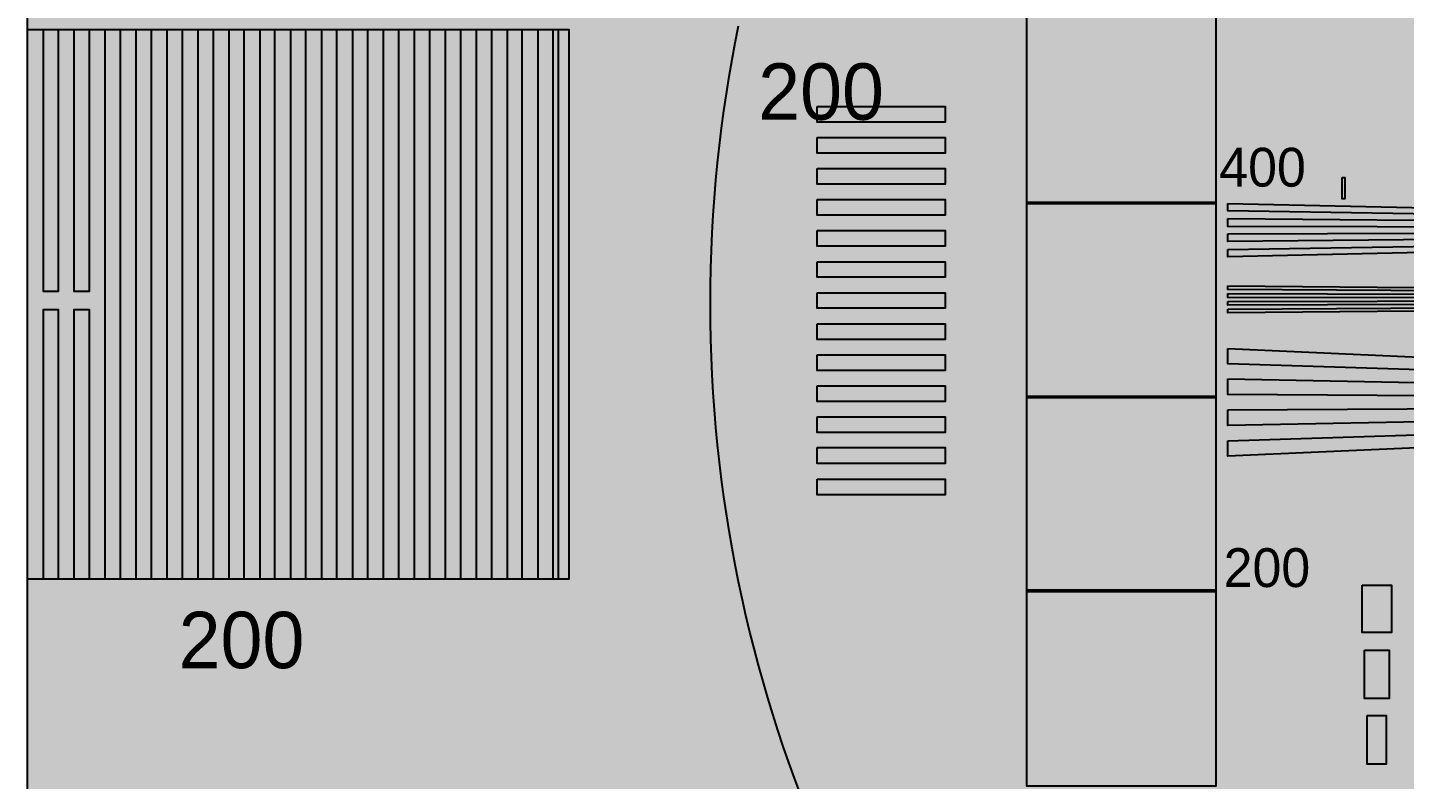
# Model space of a CAD drawing. Header units: millimetres. Extents: x 0 to 954, y -2 to 734.
# Drawn here: x 0 to 318.2, y 249.5 to 423.2 of the extents above; entities that cross this region are included whole.
import ezdxf
from ezdxf.enums import TextEntityAlignment as Align

# ---------------------------------------------------------------- set-up
doc = ezdxf.new("R2010")
doc.units = ezdxf.units.MM
for name, color, linetype in [('GRAY', 7, 'Continuous'), ('LABELS', 7, 'Continuous'), ('PATTERN', 7, 'Continuous')]:
    doc.layers.add(name, color=color, linetype=linetype)

msp = doc.modelspace()

# ---------------------------------------------------------------- hatches: boundary and pattern name
at = {"layer": 'GRAY', "true_color": 0x838281}
h = msp.add_hatch(color=7, dxfattribs=at)
h.dxf.hatch_style = 1
h.paths.add_polyline_path([(0, 720), (953.85, 720), (953.85, 0), (0, 0), (0, 720)])
h = msp.add_hatch(color=7, dxfattribs=at)
h.dxf.hatch_style = 1
h.paths.add_polyline_path([(477.06, 678.72), (481.18, 678.69), (485.28, 678.61), (489.38, 678.48), (493.45, 678.3), (497.52, 678.07), (501.57, 677.78), (505.61, 677.45), (509.63, 677.06), (513.64, 676.63), (517.64, 676.14), (521.62, 675.61), (525.58, 675.02), (529.53, 674.39), (533.46, 673.71), (537.38, 672.98), (541.28, 672.21), (545.16, 671.38), (549.03, 670.51), (552.88, 669.59), (556.71, 668.63), (560.52, 667.62), (564.31, 666.56), (568.09, 665.46), (571.84, 664.31), (575.58, 663.12), (579.3, 661.89), (582.99, 660.61), (586.67, 659.28), (590.32, 657.91), (593.96, 656.5), (597.57, 655.05), (601.16, 653.55), (604.73, 652.01), (608.27, 650.43), (611.8, 648.8), (615.3, 647.14), (618.78, 645.43), (622.23, 643.68), (625.66, 641.9), (629.07, 640.07), (632.45, 638.2), (635.8, 636.29), (639.13, 634.35), (642.44, 632.36), (645.72, 630.34), (648.97, 628.28), (652.2, 626.18), (655.4, 624.04), (658.57, 621.87), (661.72, 619.65), (664.83, 617.41), (667.92, 615.12), (670.99, 612.8), (674.02, 610.45), (677.02, 608.05), (680, 605.63), (682.94, 603.17), (685.85, 600.67), (688.74, 598.14), (691.59, 595.58), (694.42, 592.98), (697.21, 590.35), (699.97, 587.68), (702.69, 584.99), (705.39, 582.26), (708.05, 579.5), (710.68, 576.71), (713.28, 573.89), (715.85, 571.03), (718.38, 568.15), (720.87, 565.23), (723.33, 562.29), (725.76, 559.32), (728.15, 556.31), (730.51, 553.28), (732.83, 550.22), (735.11, 547.13), (737.36, 544.01), (739.57, 540.86), (741.75, 537.69), (743.88, 534.49), (745.98, 531.27), (748.05, 528.01), (750.07, 524.73), (752.06, 521.43), (754, 518.1), (755.91, 514.74), (757.78, 511.36), (759.6, 507.95), (761.39, 504.52), (763.14, 501.07), (764.84, 497.59), (766.51, 494.09), (768.13, 490.57), (769.71, 487.02), (771.25, 483.45), (772.75, 479.86), (774.21, 476.25), (775.62, 472.62), (776.99, 468.96), (778.31, 465.29), (779.59, 461.59), (780.83, 457.87), (782.02, 454.14), (783.17, 450.38), (784.27, 446.61), (785.33, 442.81), (786.34, 439), (787.3, 435.17), (788.22, 431.32), (789.09, 427.46), (789.91, 423.57), (790.69, 419.67), (791.42, 415.76), (792.1, 411.83), (792.73, 407.88), (793.31, 403.91), (793.85, 399.93), (794.33, 395.94), (794.77, 391.93), (795.15, 387.9), (795.49, 383.86), (795.77, 379.81), (796.01, 375.75), (796.19, 371.67), (796.32, 367.58), (796.4, 363.47), (796.42, 359.36), (796.4, 355.24), (796.32, 351.14), (796.19, 347.05), (796.01, 342.98), (795.77, 338.91), (795.49, 334.86), (795.15, 330.83), (794.77, 326.8), (794.33, 322.8), (793.85, 318.8), (793.31, 314.83), (792.73, 310.86), (792.1, 306.92), (791.42, 302.98), (790.69, 299.07), (789.91, 295.17), (789.09, 291.29), (788.22, 287.43), (787.3, 283.58), (786.34, 279.75), (785.33, 275.94), (784.27, 272.15), (783.17, 268.37), (782.02, 264.62), (780.83, 260.89), (779.59, 257.17), (778.31, 253.48), (776.99, 249.8), (775.62, 246.15), (774.21, 242.52), (772.75, 238.9), (771.25, 235.32), (769.71, 231.75), (768.13, 228.2), (766.51, 224.68), (764.84, 221.18), (763.14, 217.7), (761.39, 214.25), (759.6, 210.82), (757.78, 207.42), (755.91, 204.04), (754, 200.68), (752.06, 197.35), (750.07, 194.05), (748.05, 190.77), (745.98, 187.52), (743.88, 184.29), (741.75, 181.09), (739.57, 177.92), (737.36, 174.78), (735.11, 171.66), (732.83, 168.57), (730.51, 165.51), (728.15, 162.48), (725.76, 159.48), (723.33, 156.5), (720.87, 153.56), (718.38, 150.64), (715.85, 147.76), (713.28, 144.91), (710.68, 142.09), (708.05, 139.29), (705.39, 136.53), (702.69, 133.81), (699.97, 131.11), (697.21, 128.45), (694.42, 125.82), (691.59, 123.22), (688.74, 120.66), (685.85, 118.13), (682.94, 115.63), (680, 113.17), (677.02, 110.75), (674.02, 108.36), (670.99, 106), (667.92, 103.68), (664.83, 101.39), (661.72, 99.15), (658.57, 96.94), (655.4, 94.76), (652.2, 92.62), (648.97, 90.52), (645.72, 88.46), (642.44, 86.44), (639.13, 84.46), (635.8, 82.51), (632.45, 80.6), (629.07, 78.74), (625.66, 76.91), (622.23, 75.12), (618.78, 73.37), (615.3, 71.67), (611.8, 70), (608.27, 68.38), (604.73, 66.8), (601.16, 65.26), (597.57, 63.76), (593.96, 62.31), (590.32, 60.89), (586.67, 59.53), (582.99, 58.2), (579.3, 56.92), (575.58, 55.68), (571.84, 54.49), (568.09, 53.35), (564.31, 52.24), (560.52, 51.19), (556.71, 50.18), (552.88, 49.21), (549.03, 48.3), (545.16, 47.42), (541.28, 46.6), (537.38, 45.82), (533.46, 45.1), (529.53, 44.42), (525.58, 43.78), (521.62, 43.2), (517.64, 42.67), (513.64, 42.18), (509.63, 41.75), (505.61, 41.36), (501.57, 41.03), (497.52, 40.74), (493.45, 40.51), (489.38, 40.33), (485.28, 40.2), (481.18, 40.12), (477.06, 40.09), (472.95, 40.12), (468.84, 40.2), (464.75, 40.33), (460.67, 40.51), (456.61, 40.74), (452.56, 41.03), (448.52, 41.36), (444.5, 41.75), (440.49, 42.18), (436.49, 42.67), (432.51, 43.2), (428.55, 43.78), (424.6, 44.42), (420.67, 45.1), (416.75, 45.82), (412.85, 46.6), (408.97, 47.42), (405.1, 48.3), (401.26, 49.21), (397.43, 50.18), (393.61, 51.19), (389.82, 52.24), (386.05, 53.35), (382.29, 54.49), (378.56, 55.68), (374.84, 56.92), (371.15, 58.2), (367.47, 59.53), (363.82, 60.89), (360.18, 62.31), (356.57, 63.76), (352.98, 65.26), (349.42, 66.8), (345.87, 68.38), (342.35, 70), (338.85, 71.67), (335.37, 73.37), (331.92, 75.12), (328.49, 76.91), (325.08, 78.74), (321.7, 80.6), (318.35, 82.51), (315.02, 84.46), (311.71, 86.44), (308.44, 88.46), (305.18, 90.52), (301.96, 92.62), (298.76, 94.76), (295.59, 96.94), (292.44, 99.15), (289.33, 101.39), (286.24, 103.68), (283.18, 106), (280.15, 108.36), (277.14, 110.75), (274.17, 113.17), (271.23, 115.63), (268.31, 118.13), (265.43, 120.66), (262.58, 123.22), (259.76, 125.82), (256.97, 128.45), (254.21, 131.11), (251.48, 133.81), (248.78, 136.53), (246.12, 139.29), (243.49, 142.09), (240.9, 144.91), (238.33, 147.76), (235.81, 150.64), (233.31, 153.56), (230.85, 156.5), (228.42, 159.48), (226.03, 162.48), (223.68, 165.51), (221.36, 168.57), (219.07, 171.66), (216.83, 174.78), (214.62, 177.92), (212.44, 181.09), (210.31, 184.29), (208.21, 187.52), (206.15, 190.77), (204.13, 194.05), (202.14, 197.35), (200.2, 200.68), (198.29, 204.04), (196.42, 207.42), (194.6, 210.82), (192.81, 214.25), (191.06, 217.7), (189.36, 221.18), (187.69, 224.68), (186.07, 228.2), (184.49, 231.75), (182.95, 235.32), (181.45, 238.9), (180, 242.52), (178.59, 246.15), (177.22, 249.8), (175.9, 253.48), (174.62, 257.17), (173.38, 260.89), (172.19, 264.62), (171.04, 268.37), (169.94, 272.15), (168.89, 275.94), (167.88, 279.75), (166.91, 283.58), (166, 287.43), (165.13, 291.29), (164.3, 295.17), (163.53, 299.07), (162.8, 302.98), (162.12, 306.92), (161.49, 310.86), (160.9, 314.83), (160.37, 318.8), (159.89, 322.8), (159.45, 326.8), (159.07, 330.83), (158.73, 334.86), (158.45, 338.91), (158.21, 342.98), (158.03, 347.05), (157.9, 351.14), (157.82, 355.24), (157.8, 359.36), (157.82, 363.47), (157.9, 367.58), (158.03, 371.67), (158.21, 375.75), (158.45, 379.81), (158.73, 383.86), (159.07, 387.9), (159.45, 391.93), (159.89, 395.94), (160.37, 399.93), (160.9, 403.91), (161.49, 407.88), (162.12, 411.83), (162.8, 415.76), (163.53, 419.67), (164.3, 423.57), (165.13, 427.46), (166, 431.32), (166.91, 435.17), (167.88, 439), (168.89, 442.81), (169.94, 446.61), (171.04, 450.38), (172.19, 454.14), (173.38, 457.87), (174.62, 461.59), (175.9, 465.29), (177.22, 468.96), (178.59, 472.62), (180, 476.25), (181.45, 479.86), (182.95, 483.45), (184.49, 487.02), (186.07, 490.57), (187.69, 494.09), (189.36, 497.59), (191.06, 501.07), (192.81, 504.52), (194.6, 507.95), (196.42, 511.36), (198.29, 514.74), (200.2, 518.1), (202.14, 521.43), (204.13, 524.73), (206.15, 528.01), (208.21, 531.27), (210.31, 534.49), (212.44, 537.69), (214.62, 540.86), (216.83, 544.01), (219.07, 547.13), (221.36, 550.22), (223.68, 553.28), (226.03, 556.31), (228.42, 559.32), (230.85, 562.29), (233.31, 565.23), (235.81, 568.15), (238.33, 571.03), (240.9, 573.89), (243.49, 576.71), (246.12, 579.5), (248.78, 582.26), (251.48, 584.99), (254.21, 587.68), (256.97, 590.35), (259.76, 592.98), (262.58, 595.58), (265.43, 598.14), (268.31, 600.67), (271.23, 603.17), (274.17, 605.63), (277.14, 608.05), (280.15, 610.45), (283.18, 612.8), (286.24, 615.12), (289.33, 617.41), (292.44, 619.65), (295.59, 621.87), (298.76, 624.04), (301.96, 626.18), (305.18, 628.28), (308.44, 630.34), (311.71, 632.36), (315.02, 634.35), (318.35, 636.29), (321.7, 638.2), (325.08, 640.07), (328.49, 641.9), (331.92, 643.68), (335.37, 645.43), (338.85, 647.14), (342.35, 648.8), (345.87, 650.43), (349.42, 652.01), (352.98, 653.55), (356.57, 655.05), (360.18, 656.5), (363.82, 657.91), (367.47, 659.28), (371.15, 660.61), (374.84, 661.89), (378.56, 663.12), (382.29, 664.31), (386.05, 665.46), (389.82, 666.56), (393.61, 667.62), (397.43, 668.63), (401.26, 669.59), (405.1, 670.51), (408.97, 671.38), (412.85, 672.21), (416.75, 672.98), (420.67, 673.71), (424.6, 674.39), (428.55, 675.02), (432.51, 675.61), (436.49, 676.14), (440.49, 676.63), (444.5, 677.06), (448.52, 677.45), (452.56, 677.78), (456.61, 678.07), (460.67, 678.3), (464.75, 678.48), (468.84, 678.61), (472.95, 678.69), (477.06, 678.72)])
h = msp.add_hatch(color=7, dxfattribs=at)
h.dxf.hatch_style = 1
h.paths.add_polyline_path([(230.83, 427.52), (230.83, 382.57), (274.68, 382.57), (274.68, 427.52), (230.83, 427.52)])
at = {"layer": 'GRAY', "true_color": 0x72706f}
h = msp.add_hatch(color=7, dxfattribs=at)
h.dxf.hatch_style = 1
h.paths.add_polyline_path([(230.83, 382.75), (230.83, 337.71), (274.68, 337.71), (274.68, 382.75), (230.83, 382.75)])
at = {"layer": 'GRAY', "true_color": 0x605d5c}
h = msp.add_hatch(color=7, dxfattribs=at)
h.dxf.hatch_style = 1
h.paths.add_polyline_path([(230.83, 337.98), (230.83, 292.94), (274.68, 292.94), (274.68, 337.98), (230.83, 337.98)])
at = {"layer": 'GRAY', "true_color": 0x4d4948}
h = msp.add_hatch(color=7, dxfattribs=at)
h.dxf.hatch_style = 1
h.paths.add_polyline_path([(230.83, 293.21), (230.83, 248.07), (274.68, 248.07), (274.68, 293.21), (230.83, 293.21)])
at = {"layer": 'PATTERN', "true_color": 0xffffff}
h = msp.add_hatch(color=7, dxfattribs=at)
h.dxf.hatch_style = 1
h.paths.add_polyline_path([(0, 422.75), (122.57, 422.75), (122.57, 295.78), (0, 295.78), (0, 422.75)])
at = {"layer": 'PATTERN', "true_color": 0x1f1a17}
h = msp.add_hatch(color=7, dxfattribs=at)
h.dxf.hatch_style = 1
h.paths.add_polyline_path([(0, 422.75), (3.58, 422.75), (3.58, 362.29), (7.16, 362.29), (7.16, 422.75), (10.73, 422.75), (10.73, 362.29), (14.31, 362.29), (14.31, 422.75), (17.89, 422.75), (17.89, 295.78), (14.31, 295.78), (14.31, 357.98), (10.73, 357.98), (10.73, 295.78), (7.16, 295.78), (7.16, 357.98), (3.58, 357.98), (3.58, 295.78), (0, 295.78), (0, 422.75)])
h = msp.add_hatch(color=7, dxfattribs=at)
h.dxf.hatch_style = 1
h.paths.add_polyline_path([(21.47, 422.75), (25.05, 422.75), (25.05, 295.78), (21.47, 295.78), (21.47, 422.75)])
h = msp.add_hatch(color=7, dxfattribs=at)
h.dxf.hatch_style = 1
h.paths.add_polyline_path([(28.62, 422.75), (32.2, 422.75), (32.2, 295.78), (28.62, 295.78), (28.62, 422.75)])
h = msp.add_hatch(color=7, dxfattribs=at)
h.dxf.hatch_style = 1
h.paths.add_polyline_path([(35.78, 422.75), (39.36, 422.75), (39.36, 295.78), (35.78, 295.78), (35.78, 422.75)])
h = msp.add_hatch(color=7, dxfattribs=at)
h.dxf.hatch_style = 1
h.paths.add_polyline_path([(42.94, 422.75), (46.51, 422.75), (46.51, 295.78), (42.94, 295.78), (42.94, 422.75)])
h = msp.add_hatch(color=7, dxfattribs=at)
h.dxf.hatch_style = 1
h.paths.add_polyline_path([(50.09, 422.75), (53.67, 422.75), (53.67, 295.78), (50.09, 295.78), (50.09, 422.75)])
h = msp.add_hatch(color=7, dxfattribs=at)
h.dxf.hatch_style = 1
h.paths.add_polyline_path([(57.16, 422.75), (60.73, 422.75), (60.73, 295.78), (57.16, 295.78), (57.16, 422.75)])
h = msp.add_hatch(color=7, dxfattribs=at)
h.dxf.hatch_style = 1
h.paths.add_polyline_path([(64.31, 422.75), (67.89, 422.75), (67.89, 295.78), (64.31, 295.78), (64.31, 422.75)])
h = msp.add_hatch(color=7, dxfattribs=at)
h.dxf.hatch_style = 1
h.paths.add_polyline_path([(71.47, 422.75), (75.05, 422.75), (75.05, 295.78), (71.47, 295.78), (71.47, 422.75)])
h = msp.add_hatch(color=7, dxfattribs=at)
h.dxf.hatch_style = 1
h.paths.add_polyline_path([(78.62, 422.75), (82.2, 422.75), (82.2, 295.78), (78.62, 295.78), (78.62, 422.75)])
h = msp.add_hatch(color=7, dxfattribs=at)
h.dxf.hatch_style = 1
h.paths.add_polyline_path([(85.78, 422.75), (89.36, 422.75), (89.36, 295.78), (85.78, 295.78), (85.78, 422.75)])
h = msp.add_hatch(color=7, dxfattribs=at)
h.dxf.hatch_style = 1
h.paths.add_polyline_path([(92.94, 422.75), (96.51, 422.75), (96.51, 295.78), (92.94, 295.78), (92.94, 422.75)])
h = msp.add_hatch(color=7, dxfattribs=at)
h.dxf.hatch_style = 1
h.paths.add_polyline_path([(100.09, 422.75), (103.67, 422.75), (103.67, 295.78), (100.09, 295.78), (100.09, 422.75)])
h = msp.add_hatch(color=7, dxfattribs=at)
h.dxf.hatch_style = 1
h.paths.add_polyline_path([(107.25, 422.75), (110.83, 422.75), (110.83, 295.78), (107.25, 295.78), (107.25, 422.75)])
h = msp.add_hatch(color=7, dxfattribs=at)
h.dxf.hatch_style = 1
h.paths.add_polyline_path([(114.31, 422.75), (117.89, 422.75), (117.89, 295.78), (114.31, 295.78), (114.31, 422.75)])
h = msp.add_hatch(color=7, dxfattribs=at)
h.dxf.hatch_style = 1
h.paths.add_polyline_path([(121.47, 422.75), (125.05, 422.75), (125.05, 295.78), (121.47, 295.78), (121.47, 422.75)])
h = msp.add_hatch(color=7, dxfattribs=at)
h.dxf.hatch_style = 1
h.paths.add_polyline_path([(182.48, 404.95), (212.02, 404.95), (212.02, 401.28), (182.48, 401.28), (182.48, 404.95)])
h = msp.add_hatch(color=7, dxfattribs=at)
h.dxf.hatch_style = 1
h.paths.add_polyline_path([(182.48, 397.8), (212.02, 397.8), (212.02, 394.13), (182.48, 394.13), (182.48, 397.8)])
h = msp.add_hatch(color=7, dxfattribs=at)
h.dxf.hatch_style = 1
h.paths.add_polyline_path([(182.48, 390.64), (212.02, 390.64), (212.02, 386.97), (182.48, 386.97), (182.48, 390.64)])
h = msp.add_hatch(color=7, dxfattribs=at)
h.dxf.hatch_style = 1
h.paths.add_polyline_path([(303.76, 388.53), (304.4, 388.53), (304.4, 383.58), (303.76, 383.58), (303.76, 388.53)])
h = msp.add_hatch(color=7, dxfattribs=at)
h.dxf.hatch_style = 1
h.paths.add_polyline_path([(182.48, 383.49), (212.02, 383.49), (212.02, 379.82), (182.48, 379.82), (182.48, 383.49)])
h = msp.add_hatch(color=7, dxfattribs=at)
h.dxf.hatch_style = 1
h.paths.add_polyline_path([(277.34, 382.57), (415.41, 379.54), (415.41, 378.62), (277.34, 380.83), (277.34, 382.57)])
h = msp.add_hatch(color=7, dxfattribs=at)
h.dxf.hatch_style = 1
h.paths.add_polyline_path([(277.34, 379.08), (415.41, 377.8), (415.41, 376.88), (277.34, 377.25), (277.34, 379.08)])
h = msp.add_hatch(color=7, dxfattribs=at)
h.dxf.hatch_style = 1
h.paths.add_polyline_path([(182.48, 376.33), (212.02, 376.33), (212.02, 372.66), (182.48, 372.66), (182.48, 376.33)])
h = msp.add_hatch(color=7, dxfattribs=at)
h.dxf.hatch_style = 1
h.paths.add_polyline_path([(277.34, 375.5), (415.41, 375.96), (415.41, 375.05), (277.34, 373.76), (277.34, 375.5)])
h = msp.add_hatch(color=7, dxfattribs=at)
h.dxf.hatch_style = 1
h.paths.add_polyline_path([(277.34, 371.93), (415.41, 374.13), (415.41, 373.3), (277.34, 370.18), (277.34, 371.93)])
h = msp.add_hatch(color=7, dxfattribs=at)
h.dxf.hatch_style = 1
h.paths.add_polyline_path([(182.48, 369.08), (212.02, 369.08), (212.02, 365.5), (182.48, 365.5), (182.48, 369.08)])
h = msp.add_hatch(color=7, dxfattribs=at)
h.dxf.hatch_style = 1
h.paths.add_polyline_path([(277.34, 363.49), (415.41, 362.29), (415.41, 361.83), (277.34, 362.66), (277.34, 363.49)])
h = msp.add_hatch(color=7, dxfattribs=at)
h.dxf.hatch_style = 1
h.paths.add_polyline_path([(182.48, 361.93), (212.02, 361.93), (212.02, 358.35), (182.48, 358.35), (182.48, 361.93)])
h = msp.add_hatch(color=7, dxfattribs=at)
h.dxf.hatch_style = 1
h.paths.add_polyline_path([(277.34, 361.74), (415.41, 361.28), (415.41, 360.73), (277.34, 360.83), (277.34, 361.74)])
h = msp.add_hatch(color=7, dxfattribs=at)
h.dxf.hatch_style = 1
h.paths.add_polyline_path([(277.34, 359.91), (415.41, 360.18), (415.41, 359.54), (277.34, 359.08), (277.34, 359.91)])
h = msp.add_hatch(color=7, dxfattribs=at)
h.dxf.hatch_style = 1
h.paths.add_polyline_path([(277.34, 358.17), (415.41, 358.99), (415.41, 358.53), (277.34, 357.25), (277.34, 358.17)])
h = msp.add_hatch(color=7, dxfattribs=at)
h.dxf.hatch_style = 1
h.paths.add_polyline_path([(182.48, 354.77), (212.02, 354.77), (212.02, 351.1), (182.48, 351.1), (182.48, 354.77)])
h = msp.add_hatch(color=7, dxfattribs=at)
h.dxf.hatch_style = 1
h.paths.add_polyline_path([(182.48, 347.61), (212.02, 347.61), (212.02, 343.94), (182.48, 343.94), (182.48, 347.61)])
h = msp.add_hatch(color=7, dxfattribs=at)
h.dxf.hatch_style = 1
h.paths.add_polyline_path([(277.34, 349.08), (415.41, 342.84), (415.41, 341.19), (277.34, 345.5), (277.34, 349.08)])
h = msp.add_hatch(color=7, dxfattribs=at)
h.dxf.hatch_style = 1
h.paths.add_polyline_path([(182.48, 340.46), (212.02, 340.46), (212.02, 336.79), (182.48, 336.79), (182.48, 340.46)])
h = msp.add_hatch(color=7, dxfattribs=at)
h.dxf.hatch_style = 1
h.paths.add_polyline_path([(277.34, 342.02), (415.41, 339.36), (415.41, 337.52), (277.34, 338.44), (277.34, 342.02)])
h = msp.add_hatch(color=7, dxfattribs=at)
h.dxf.hatch_style = 1
h.paths.add_polyline_path([(277.34, 334.86), (415.41, 335.69), (415.41, 333.85), (277.34, 331.28), (277.34, 334.86)])
h = msp.add_hatch(color=7, dxfattribs=at)
h.dxf.hatch_style = 1
h.paths.add_polyline_path([(182.48, 333.3), (212.02, 333.3), (212.02, 329.63), (182.48, 329.63), (182.48, 333.3)])
h = msp.add_hatch(color=7, dxfattribs=at)
h.dxf.hatch_style = 1
h.paths.add_polyline_path([(277.34, 327.71), (415.41, 332.11), (415.41, 330.28), (277.34, 324.22), (277.34, 327.71)])
h = msp.add_hatch(color=7, dxfattribs=at)
h.dxf.hatch_style = 1
h.paths.add_polyline_path([(182.48, 326.15), (212.02, 326.15), (212.02, 322.48), (182.48, 322.48), (182.48, 326.15)])
h = msp.add_hatch(color=7, dxfattribs=at)
h.dxf.hatch_style = 1
h.paths.add_polyline_path([(182.48, 318.9), (212.02, 318.9), (212.02, 315.23), (182.48, 315.23), (182.48, 318.9)])
h = msp.add_hatch(color=7, dxfattribs=at)
h.dxf.hatch_style = 1
h.paths.add_polyline_path([(308.35, 294.4), (315.14, 294.4), (315.14, 283.49), (308.35, 283.49), (308.35, 294.4)])
h = msp.add_hatch(color=7, dxfattribs=at)
h.dxf.hatch_style = 1
h.paths.add_polyline_path([(308.9, 279.36), (314.59, 279.36), (314.59, 268.26), (308.9, 268.26), (308.9, 279.36)])
h = msp.add_hatch(color=7, dxfattribs=at)
h.dxf.hatch_style = 1
h.paths.add_polyline_path([(309.54, 264.31), (313.94, 264.31), (313.94, 253.03), (309.54, 253.03), (309.54, 264.31)])

# ---------------------------------------------------------------- linework, layer by layer
at = {"layer": 'GRAY', "color": 7}
for points in [[(0, 720), (953.85, 720), (953.85, 0), (0, 0), (0, 720)], [(230.83, 427.52), (230.83, 382.57), (274.68, 382.57), (274.68, 427.52), (230.83, 427.52)], [(230.83, 382.75), (230.83, 337.71), (274.68, 337.71), (274.68, 382.75), (230.83, 382.75)], [(230.83, 337.98), (230.83, 292.94), (274.68, 292.94), (274.68, 337.98), (230.83, 337.98)], [(230.83, 293.21), (230.83, 248.07), (274.68, 248.07), (274.68, 293.21), (230.83, 293.21)]]:
    msp.add_lwpolyline(points, close=True, dxfattribs=at)
msp.add_lwpolyline([(178.59, 246.15), (177.22, 249.8), (175.9, 253.48), (174.62, 257.17), (173.38, 260.89), (172.19, 264.62), (171.04, 268.37), (169.94, 272.15), (168.89, 275.94), (167.88, 279.75), (166.91, 283.58), (166, 287.43), (165.13, 291.29), (164.3, 295.17), (163.53, 299.07), (162.8, 302.98), (162.12, 306.92), (161.49, 310.86), (160.9, 314.83), (160.37, 318.8), (159.89, 322.8), (159.45, 326.8), (159.07, 330.83), (158.73, 334.86), (158.45, 338.91), (158.21, 342.98), (158.03, 347.05), (157.9, 351.14), (157.82, 355.24), (157.8, 359.36), (157.82, 363.47), (157.9, 367.58), (158.03, 371.67), (158.21, 375.75), (158.45, 379.81), (158.73, 383.86), (159.07, 387.9), (159.45, 391.93), (159.89, 395.94), (160.37, 399.93), (160.9, 403.91), (161.49, 407.88), (162.12, 411.83), (162.8, 415.76), (163.53, 419.67), (164.3, 423.57)], dxfattribs=at)
at = {"layer": 'GRAY', "color": 7, "true_color": 0x838281}
for points in [[(0, 720), (0, 0), (953.85, 0)], [(953.85, 0), (953.85, 720), (0, 720)], [(477.06, 678.72), (157.82, 363.47), (157.8, 359.36)], [(477.06, 678.72), (157.8, 359.36), (157.82, 355.24)], [(477.06, 678.72), (157.9, 367.58), (157.82, 363.47)], [(477.06, 678.72), (157.82, 355.24), (157.9, 351.14)], [(477.06, 678.72), (158.03, 371.67), (157.9, 367.58)], [(477.06, 678.72), (157.9, 351.14), (158.03, 347.05)], [(477.06, 678.72), (158.21, 375.75), (158.03, 371.67)], [(477.06, 678.72), (158.03, 347.05), (158.21, 342.98)], [(477.06, 678.72), (158.45, 379.81), (158.21, 375.75)], [(477.06, 678.72), (158.21, 342.98), (158.45, 338.91)], [(477.06, 678.72), (158.73, 383.86), (158.45, 379.81)], [(477.06, 678.72), (158.45, 338.91), (158.73, 334.86)], [(477.06, 678.72), (159.07, 387.9), (158.73, 383.86)], [(477.06, 678.72), (158.73, 334.86), (159.07, 330.83)], [(477.06, 678.72), (159.45, 391.93), (159.07, 387.9)], [(477.06, 678.72), (159.07, 330.83), (159.45, 326.8)], [(477.06, 678.72), (159.89, 395.94), (159.45, 391.93)], [(477.06, 678.72), (159.45, 326.8), (159.89, 322.8)], [(477.06, 678.72), (160.37, 399.93), (159.89, 395.94)], [(477.06, 678.72), (159.89, 322.8), (160.37, 318.8)], [(477.06, 678.72), (160.9, 403.91), (160.37, 399.93)], [(477.06, 678.72), (160.37, 318.8), (160.9, 314.83)], [(477.06, 678.72), (161.49, 407.88), (160.9, 403.91)], [(477.06, 678.72), (160.9, 314.83), (161.49, 310.86)], [(477.06, 678.72), (162.12, 411.83), (161.49, 407.88)], [(477.06, 678.72), (161.49, 310.86), (162.12, 306.92)], [(477.06, 678.72), (162.8, 415.76), (162.12, 411.83)], [(477.06, 678.72), (162.12, 306.92), (162.8, 302.98)], [(477.06, 678.72), (163.53, 419.67), (162.8, 415.76)], [(477.06, 678.72), (162.8, 302.98), (163.53, 299.07)], [(477.06, 678.72), (164.3, 423.57), (163.53, 419.67)], [(477.06, 678.72), (163.53, 299.07), (164.3, 295.17)], [(477.06, 678.72), (164.3, 295.17), (165.13, 291.29)], [(477.06, 678.72), (165.13, 291.29), (166, 287.43)], [(477.06, 678.72), (166, 287.43), (166.91, 283.58)], [(477.06, 678.72), (166.91, 283.58), (167.88, 279.75)], [(477.06, 678.72), (167.88, 279.75), (168.89, 275.94)], [(477.06, 678.72), (168.89, 275.94), (169.94, 272.15)], [(477.06, 678.72), (169.94, 272.15), (171.04, 268.37)], [(477.06, 678.72), (171.04, 268.37), (172.19, 264.62)], [(477.06, 678.72), (172.19, 264.62), (173.38, 260.89)], [(477.06, 678.72), (173.38, 260.89), (174.62, 257.17)], [(477.06, 678.72), (174.62, 257.17), (175.9, 253.48)], [(477.06, 678.72), (175.9, 253.48), (177.22, 249.8)], [(477.06, 678.72), (177.22, 249.8), (178.59, 246.15)], [(477.06, 678.72), (178.59, 246.15), (180, 242.52)], [(477.06, 678.72), (180, 242.52), (181.45, 238.9)], [(477.06, 678.72), (181.45, 238.9), (182.95, 235.32)], [(477.06, 678.72), (182.95, 235.32), (184.49, 231.75)], [(477.06, 678.72), (184.49, 231.75), (186.07, 228.2)], [(477.06, 678.72), (186.07, 228.2), (187.69, 224.68)], [(477.06, 678.72), (187.69, 224.68), (189.36, 221.18)], [(477.06, 678.72), (189.36, 221.18), (191.06, 217.7)], [(477.06, 678.72), (191.06, 217.7), (192.81, 214.25)], [(477.06, 678.72), (192.81, 214.25), (194.6, 210.82)], [(477.06, 678.72), (194.6, 210.82), (196.42, 207.42)], [(477.06, 678.72), (196.42, 207.42), (198.29, 204.04)], [(477.06, 678.72), (198.29, 204.04), (200.2, 200.68)], [(477.06, 678.72), (200.2, 200.68), (202.14, 197.35)], [(477.06, 678.72), (202.14, 197.35), (204.13, 194.05)], [(477.06, 678.72), (204.13, 194.05), (206.15, 190.77)], [(477.06, 678.72), (206.15, 190.77), (208.21, 187.52)], [(477.06, 678.72), (208.21, 187.52), (210.31, 184.29)], [(477.06, 678.72), (210.31, 184.29), (212.44, 181.09)], [(477.06, 678.72), (212.44, 181.09), (214.62, 177.92)], [(477.06, 678.72), (214.62, 177.92), (216.83, 174.78)], [(477.06, 678.72), (216.83, 174.78), (219.07, 171.66)], [(477.06, 678.72), (219.07, 171.66), (221.36, 168.57)], [(477.06, 678.72), (221.36, 168.57), (223.68, 165.51)], [(477.06, 678.72), (223.68, 165.51), (226.03, 162.48)], [(477.06, 678.72), (226.03, 162.48), (228.42, 159.48)], [(477.06, 678.72), (228.42, 159.48), (230.85, 156.5)], [(477.06, 678.72), (230.85, 156.5), (233.31, 153.56)], [(477.06, 678.72), (233.31, 153.56), (235.81, 150.64)], [(477.06, 678.72), (235.81, 150.64), (238.33, 147.76)], [(477.06, 678.72), (238.33, 147.76), (240.9, 144.91)], [(477.06, 678.72), (240.9, 144.91), (243.49, 142.09)], [(477.06, 678.72), (243.49, 142.09), (246.12, 139.29)], [(477.06, 678.72), (246.12, 139.29), (248.78, 136.53)], [(477.06, 678.72), (248.78, 136.53), (251.48, 133.81)], [(477.06, 678.72), (251.48, 133.81), (254.21, 131.11)], [(477.06, 678.72), (254.21, 131.11), (256.97, 128.45)], [(477.06, 678.72), (256.97, 128.45), (259.76, 125.82)], [(477.06, 678.72), (259.76, 125.82), (262.58, 123.22)], [(477.06, 678.72), (262.58, 123.22), (265.43, 120.66)], [(477.06, 678.72), (265.43, 120.66), (268.31, 118.13)], [(477.06, 678.72), (268.31, 118.13), (271.23, 115.63)], [(477.06, 678.72), (271.23, 115.63), (274.17, 113.17)], [(477.06, 678.72), (274.17, 113.17), (277.14, 110.75)], [(477.06, 678.72), (277.14, 110.75), (280.15, 108.36)], [(477.06, 678.72), (280.15, 108.36), (283.18, 106)], [(477.06, 678.72), (283.18, 106), (286.24, 103.68)], [(477.06, 678.72), (286.24, 103.68), (289.33, 101.39)], [(477.06, 678.72), (289.33, 101.39), (292.44, 99.15)], [(477.06, 678.72), (292.44, 99.15), (295.59, 96.94)], [(477.06, 678.72), (295.59, 96.94), (298.76, 94.76)], [(477.06, 678.72), (298.76, 94.76), (301.96, 92.62)], [(477.06, 678.72), (301.96, 92.62), (305.18, 90.52)], [(477.06, 678.72), (305.18, 90.52), (308.44, 88.46)], [(477.06, 678.72), (308.44, 88.46), (311.71, 86.44)], [(477.06, 678.72), (311.71, 86.44), (315.02, 84.46)], [(477.06, 678.72), (315.02, 84.46), (318.35, 82.51)], [(274.68, 427.52), (230.83, 427.52), (230.83, 382.57)], [(230.83, 382.57), (274.68, 382.57), (274.68, 427.52)]]:
    msp.add_solid(points, dxfattribs=at)
at = {"layer": 'GRAY', "color": 7, "true_color": 0x72706f}
for points in [[(274.68, 382.75), (230.83, 382.75), (230.83, 337.71)], [(230.83, 337.71), (274.68, 337.71), (274.68, 382.75)]]:
    msp.add_solid(points, dxfattribs=at)
at = {"layer": 'GRAY', "color": 7, "true_color": 0x605d5c}
for points in [[(274.68, 337.98), (230.83, 337.98), (230.83, 292.94)], [(230.83, 292.94), (274.68, 292.94), (274.68, 337.98)]]:
    msp.add_solid(points, dxfattribs=at)
at = {"layer": 'GRAY', "color": 7, "true_color": 0x4d4948}
for points in [[(274.68, 293.21), (230.83, 293.21), (230.83, 248.07)], [(230.83, 248.07), (274.68, 248.07), (274.68, 293.21)]]:
    msp.add_solid(points, dxfattribs=at)
at = {"layer": 'PATTERN', "color": 7}
msp.add_lwpolyline([(0, 422.75), (122.57, 422.75), (122.57, 295.78), (0, 295.78), (0, 422.75)], close=True, dxfattribs=at)
at = {"layer": 'PATTERN', "color": 250}
for points in [[(0, 422.75), (3.58, 422.75), (3.58, 362.29), (7.16, 362.29), (7.16, 422.75), (10.73, 422.75), (10.73, 362.29), (14.31, 362.29), (14.31, 422.75), (17.89, 422.75), (17.89, 295.78), (14.31, 295.78), (14.31, 357.98), (10.73, 357.98), (10.73, 295.78), (7.16, 295.78), (7.16, 357.98), (3.58, 357.98), (3.58, 295.78), (0, 295.78), (0, 422.75)], [(21.47, 422.75), (25.05, 422.75), (25.05, 295.78), (21.47, 295.78), (21.47, 422.75)], [(28.62, 422.75), (32.2, 422.75), (32.2, 295.78), (28.62, 295.78), (28.62, 422.75)], [(35.78, 422.75), (39.36, 422.75), (39.36, 295.78), (35.78, 295.78), (35.78, 422.75)], [(42.94, 422.75), (46.51, 422.75), (46.51, 295.78), (42.94, 295.78), (42.94, 422.75)], [(50.09, 422.75), (53.67, 422.75), (53.67, 295.78), (50.09, 295.78), (50.09, 422.75)], [(57.16, 422.75), (60.73, 422.75), (60.73, 295.78), (57.16, 295.78), (57.16, 422.75)], [(64.31, 422.75), (67.89, 422.75), (67.89, 295.78), (64.31, 295.78), (64.31, 422.75)], [(71.47, 422.75), (75.05, 422.75), (75.05, 295.78), (71.47, 295.78), (71.47, 422.75)], [(78.62, 422.75), (82.2, 422.75), (82.2, 295.78), (78.62, 295.78), (78.62, 422.75)], [(85.78, 422.75), (89.36, 422.75), (89.36, 295.78), (85.78, 295.78), (85.78, 422.75)], [(92.94, 422.75), (96.51, 422.75), (96.51, 295.78), (92.94, 295.78), (92.94, 422.75)], [(100.09, 422.75), (103.67, 422.75), (103.67, 295.78), (100.09, 295.78), (100.09, 422.75)], [(107.25, 422.75), (110.83, 422.75), (110.83, 295.78), (107.25, 295.78), (107.25, 422.75)], [(114.31, 422.75), (117.89, 422.75), (117.89, 295.78), (114.31, 295.78), (114.31, 422.75)], [(121.47, 422.75), (125.05, 422.75), (125.05, 295.78), (121.47, 295.78), (121.47, 422.75)], [(182.48, 404.95), (212.02, 404.95), (212.02, 401.28), (182.48, 401.28), (182.48, 404.95)], [(182.48, 397.8), (212.02, 397.8), (212.02, 394.13), (182.48, 394.13), (182.48, 397.8)], [(182.48, 390.64), (212.02, 390.64), (212.02, 386.97), (182.48, 386.97), (182.48, 390.64)], [(303.76, 388.53), (304.4, 388.53), (304.4, 383.58), (303.76, 383.58), (303.76, 388.53)], [(182.48, 383.49), (212.02, 383.49), (212.02, 379.82), (182.48, 379.82), (182.48, 383.49)], [(277.34, 382.57), (415.41, 379.54), (415.41, 378.62), (277.34, 380.83), (277.34, 382.57)], [(277.34, 379.08), (415.41, 377.8), (415.41, 376.88), (277.34, 377.25), (277.34, 379.08)], [(182.48, 376.33), (212.02, 376.33), (212.02, 372.66), (182.48, 372.66), (182.48, 376.33)], [(277.34, 375.5), (415.41, 375.96), (415.41, 375.05), (277.34, 373.76), (277.34, 375.5)], [(277.34, 371.93), (415.41, 374.13), (415.41, 373.3), (277.34, 370.18), (277.34, 371.93)], [(182.48, 369.08), (212.02, 369.08), (212.02, 365.5), (182.48, 365.5), (182.48, 369.08)], [(277.34, 363.49), (415.41, 362.29), (415.41, 361.83), (277.34, 362.66), (277.34, 363.49)], [(182.48, 361.93), (212.02, 361.93), (212.02, 358.35), (182.48, 358.35), (182.48, 361.93)], [(277.34, 361.74), (415.41, 361.28), (415.41, 360.73), (277.34, 360.83), (277.34, 361.74)], [(277.34, 359.91), (415.41, 360.18), (415.41, 359.54), (277.34, 359.08), (277.34, 359.91)], [(277.34, 358.17), (415.41, 358.99), (415.41, 358.53), (277.34, 357.25), (277.34, 358.17)], [(182.48, 354.77), (212.02, 354.77), (212.02, 351.1), (182.48, 351.1), (182.48, 354.77)], [(182.48, 347.61), (212.02, 347.61), (212.02, 343.94), (182.48, 343.94), (182.48, 347.61)], [(277.34, 349.08), (415.41, 342.84), (415.41, 341.19), (277.34, 345.5), (277.34, 349.08)], [(182.48, 340.46), (212.02, 340.46), (212.02, 336.79), (182.48, 336.79), (182.48, 340.46)], [(277.34, 342.02), (415.41, 339.36), (415.41, 337.52), (277.34, 338.44), (277.34, 342.02)], [(277.34, 334.86), (415.41, 335.69), (415.41, 333.85), (277.34, 331.28), (277.34, 334.86)], [(182.48, 333.3), (212.02, 333.3), (212.02, 329.63), (182.48, 329.63), (182.48, 333.3)], [(277.34, 327.71), (415.41, 332.11), (415.41, 330.28), (277.34, 324.22), (277.34, 327.71)], [(182.48, 326.15), (212.02, 326.15), (212.02, 322.48), (182.48, 322.48), (182.48, 326.15)], [(182.48, 318.9), (212.02, 318.9), (212.02, 315.23), (182.48, 315.23), (182.48, 318.9)], [(308.35, 294.4), (315.14, 294.4), (315.14, 283.49), (308.35, 283.49), (308.35, 294.4)], [(308.9, 279.36), (314.59, 279.36), (314.59, 268.26), (308.9, 268.26), (308.9, 279.36)], [(309.54, 264.31), (313.94, 264.31), (313.94, 253.03), (309.54, 253.03), (309.54, 264.31)]]:
    msp.add_lwpolyline(points, close=True, dxfattribs=at)
at = {"layer": 'PATTERN', "color": 7, "true_color": 0xffffff}
for points in [[(0, 422.75), (0, 295.78), (122.57, 295.78)], [(122.57, 295.78), (122.57, 422.75), (0, 422.75)]]:
    msp.add_solid(points, dxfattribs=at)
at = {"layer": 'PATTERN', "color": 250, "true_color": 0x1f1a17}
for points in [[(0, 422.75), (0, 295.78), (3.58, 295.78)], [(0, 422.75), (3.58, 295.78), (3.58, 357.98)], [(0, 422.75), (3.58, 357.98), (3.58, 362.29)], [(3.58, 362.29), (3.58, 422.75), (0, 422.75)], [(10.73, 362.29), (10.73, 422.75), (7.16, 422.75)], [(10.73, 362.29), (7.16, 422.75), (7.16, 362.29)], [(14.31, 357.98), (17.89, 295.78), (17.89, 422.75)], [(17.89, 422.75), (14.31, 422.75), (14.31, 362.29)], [(14.31, 357.98), (17.89, 422.75), (14.31, 362.29)], [(21.47, 422.75), (21.47, 295.78), (25.05, 295.78)], [(25.05, 295.78), (25.05, 422.75), (21.47, 422.75)], [(28.62, 422.75), (28.62, 295.78), (32.2, 295.78)], [(32.2, 295.78), (32.2, 422.75), (28.62, 422.75)], [(35.78, 422.75), (35.78, 295.78), (39.36, 295.78)], [(39.36, 295.78), (39.36, 422.75), (35.78, 422.75)], [(42.94, 422.75), (42.94, 295.78), (46.51, 295.78)], [(46.51, 295.78), (46.51, 422.75), (42.94, 422.75)], [(50.09, 422.75), (50.09, 295.78), (53.67, 295.78)], [(53.67, 295.78), (53.67, 422.75), (50.09, 422.75)], [(57.16, 422.75), (57.16, 295.78), (60.73, 295.78)], [(60.73, 295.78), (60.73, 422.75), (57.16, 422.75)], [(64.31, 422.75), (64.31, 295.78), (67.89, 295.78)], [(67.89, 295.78), (67.89, 422.75), (64.31, 422.75)], [(71.47, 422.75), (71.47, 295.78), (75.05, 295.78)], [(75.05, 295.78), (75.05, 422.75), (71.47, 422.75)], [(78.62, 422.75), (78.62, 295.78), (82.2, 295.78)], [(82.2, 295.78), (82.2, 422.75), (78.62, 422.75)], [(85.78, 422.75), (85.78, 295.78), (89.36, 295.78)], [(89.36, 295.78), (89.36, 422.75), (85.78, 422.75)], [(92.94, 422.75), (92.94, 295.78), (96.51, 295.78)], [(96.51, 295.78), (96.51, 422.75), (92.94, 422.75)], [(100.09, 422.75), (100.09, 295.78), (103.67, 295.78)], [(103.67, 295.78), (103.67, 422.75), (100.09, 422.75)], [(107.25, 422.75), (107.25, 295.78), (110.83, 295.78)], [(110.83, 295.78), (110.83, 422.75), (107.25, 422.75)], [(114.31, 422.75), (114.31, 295.78), (117.89, 295.78)], [(117.89, 295.78), (117.89, 422.75), (114.31, 422.75)], [(121.47, 422.75), (121.47, 295.78), (125.05, 295.78)], [(125.05, 295.78), (125.05, 422.75), (121.47, 422.75)], [(182.48, 404.95), (182.48, 401.28), (212.02, 401.28)], [(212.02, 401.28), (212.02, 404.95), (182.48, 404.95)], [(182.48, 397.8), (182.48, 394.13), (212.02, 394.13)], [(212.02, 394.13), (212.02, 397.8), (182.48, 397.8)], [(182.48, 390.64), (182.48, 386.97), (212.02, 386.97)], [(212.02, 386.97), (212.02, 390.64), (182.48, 390.64)], [(303.76, 388.53), (303.76, 383.58), (304.4, 383.58)], [(304.4, 383.58), (304.4, 388.53), (303.76, 388.53)], [(182.48, 383.49), (182.48, 379.82), (212.02, 379.82)], [(212.02, 379.82), (212.02, 383.49), (182.48, 383.49)], [(277.34, 382.57), (277.34, 380.83), (415.41, 378.62)], [(415.41, 378.62), (415.41, 379.54), (277.34, 382.57)], [(277.34, 379.08), (277.34, 377.25), (415.41, 376.88)], [(415.41, 376.88), (415.41, 377.8), (277.34, 379.08)], [(182.48, 376.33), (182.48, 372.66), (212.02, 372.66)], [(212.02, 372.66), (212.02, 376.33), (182.48, 376.33)], [(415.41, 375.05), (415.41, 375.96), (277.34, 375.5)], [(277.34, 375.5), (277.34, 373.76), (415.41, 375.05)], [(415.41, 373.3), (415.41, 374.13), (277.34, 371.93)], [(277.34, 371.93), (277.34, 370.18), (415.41, 373.3)], [(182.48, 369.08), (182.48, 365.5), (212.02, 365.5)], [(212.02, 365.5), (212.02, 369.08), (182.48, 369.08)], [(277.34, 363.49), (277.34, 362.66), (415.41, 361.83)], [(415.41, 361.83), (415.41, 362.29), (277.34, 363.49)], [(3.58, 357.98), (7.16, 357.98), (14.31, 362.29)], [(3.58, 357.98), (14.31, 362.29), (10.73, 362.29)], [(3.58, 357.98), (10.73, 362.29), (7.16, 362.29)], [(3.58, 357.98), (7.16, 362.29), (3.58, 362.29)], [(7.16, 357.98), (10.73, 357.98), (14.31, 362.29)], [(10.73, 357.98), (14.31, 357.98), (14.31, 362.29)], [(182.48, 361.93), (182.48, 358.35), (212.02, 358.35)], [(212.02, 358.35), (212.02, 361.93), (182.48, 361.93)], [(277.34, 361.74), (277.34, 360.83), (415.41, 360.73)], [(415.41, 360.73), (415.41, 361.28), (277.34, 361.74)], [(415.41, 359.54), (415.41, 360.18), (277.34, 359.91)], [(277.34, 359.91), (277.34, 359.08), (415.41, 359.54)], [(7.16, 357.98), (7.16, 295.78), (10.73, 295.78)], [(7.16, 357.98), (10.73, 295.78), (10.73, 357.98)], [(14.31, 357.98), (14.31, 295.78), (17.89, 295.78)], [(415.41, 358.53), (415.41, 358.99), (277.34, 358.17)], [(277.34, 358.17), (277.34, 357.25), (415.41, 358.53)], [(182.48, 354.77), (182.48, 351.1), (212.02, 351.1)], [(212.02, 351.1), (212.02, 354.77), (182.48, 354.77)], [(182.48, 347.61), (182.48, 343.94), (212.02, 343.94)], [(212.02, 343.94), (212.02, 347.61), (182.48, 347.61)], [(277.34, 349.08), (277.34, 345.5), (415.41, 341.19)], [(415.41, 341.19), (415.41, 342.84), (277.34, 349.08)], [(182.48, 340.46), (182.48, 336.79), (212.02, 336.79)], [(212.02, 336.79), (212.02, 340.46), (182.48, 340.46)], [(277.34, 342.02), (277.34, 338.44), (415.41, 337.52)], [(415.41, 337.52), (415.41, 339.36), (277.34, 342.02)], [(415.41, 333.85), (415.41, 335.69), (277.34, 334.86)], [(277.34, 334.86), (277.34, 331.28), (415.41, 333.85)], [(182.48, 333.3), (182.48, 329.63), (212.02, 329.63)], [(212.02, 329.63), (212.02, 333.3), (182.48, 333.3)], [(415.41, 330.28), (415.41, 332.11), (277.34, 327.71)], [(277.34, 327.71), (277.34, 324.22), (415.41, 330.28)], [(182.48, 326.15), (182.48, 322.48), (212.02, 322.48)], [(212.02, 322.48), (212.02, 326.15), (182.48, 326.15)], [(182.48, 318.9), (182.48, 315.23), (212.02, 315.23)], [(212.02, 315.23), (212.02, 318.9), (182.48, 318.9)], [(410.09, 294.22), (279.91, 164.13), (282.02, 162.02)], [(282.02, 162.02), (412.2, 292.2), (410.09, 294.22)], [(308.35, 294.4), (308.35, 283.49), (315.14, 283.49)], [(315.14, 283.49), (315.14, 294.4), (308.35, 294.4)], [(308.9, 279.36), (308.9, 268.26), (314.59, 268.26)], [(314.59, 268.26), (314.59, 279.36), (308.9, 279.36)], [(309.54, 264.31), (309.54, 253.03), (313.94, 253.03)], [(313.94, 253.03), (313.94, 264.31), (309.54, 264.31)]]:
    msp.add_solid(points, dxfattribs=at)

# ---------------------------------------------------------------- texts
at = {"layer": 'LABELS', "color": 250, "true_color": 0x1f1a17}
for s, height, p in [('200', 13.023, (183.35, 408.38)), ('400', 8.968, (285.36, 390.91)), ('200', 8.968, (286.37, 298.45))]:
    msp.add_text(s, height=height, dxfattribs=at).set_placement(p, align=Align.MIDDLE_CENTER)
at = {"layer": 'LABELS', "color": 7, "true_color": 0xffffff}
msp.add_text('200', height=13.023, dxfattribs=at).set_placement((49.44, 281.74), align=Align.MIDDLE_CENTER)

doc.saveas('drawing.dxf')
